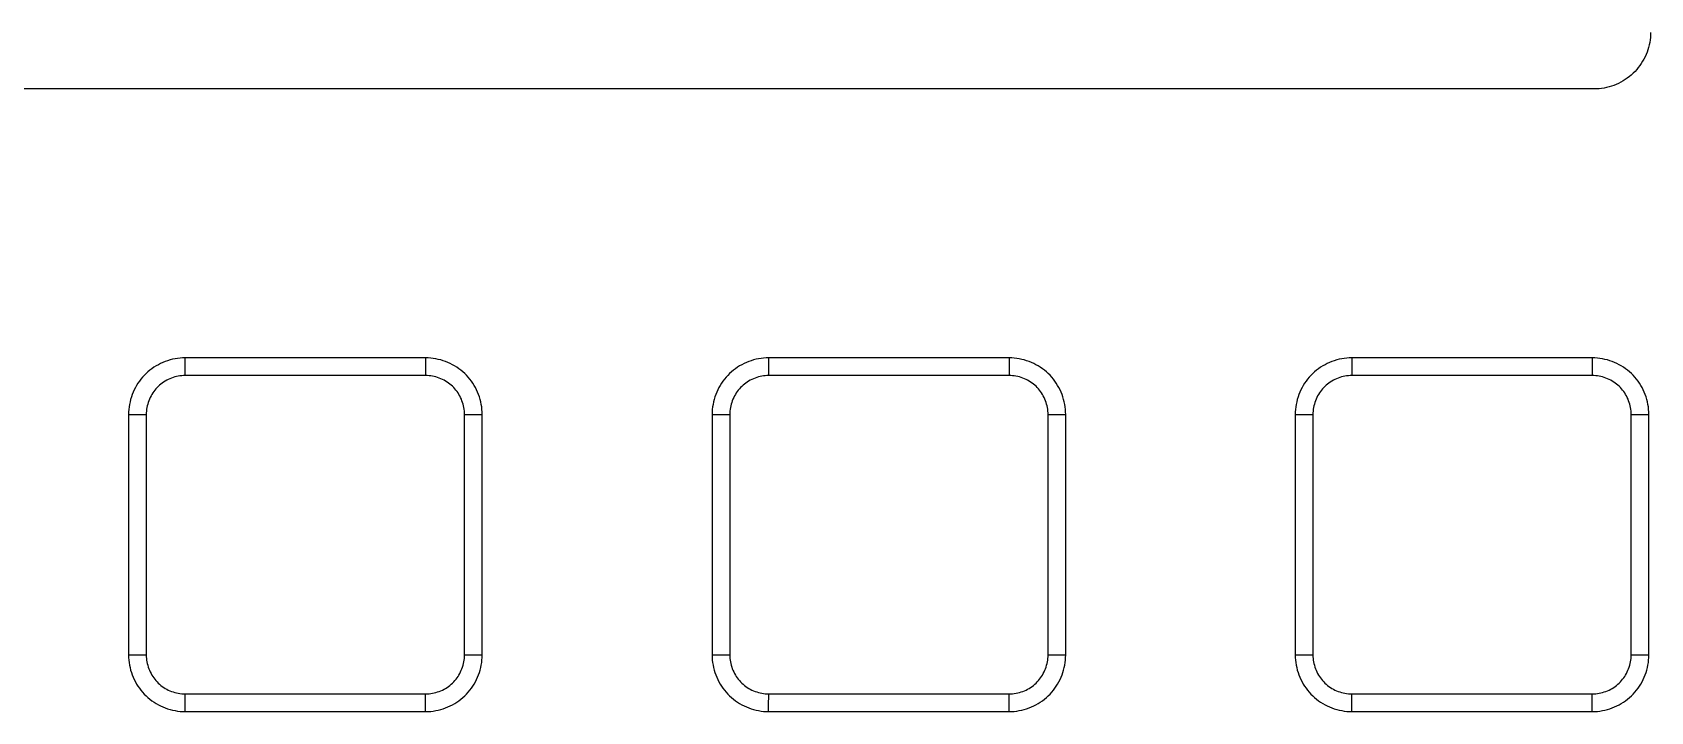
# Model space of a CAD drawing. Extents: x 0 to 226, y 0 to 690.
# Drawn here: x 137.03 to 182.8, y 573.94 to 593.14 of the extents above; entities that cross this region are included whole.
import ezdxf

# ---------------------------------------------------------------- set-up
doc = ezdxf.new("R2010")
doc.units = 0
doc.layers.add('-15N-THT. THIẾT BỊ ĐÓNG MỞ', color=40, linetype='CONTINUOUS')

# ---------------------------------------------------------------- blocks, each defined once
blk = doc.blocks.new('06 - N - SC VSD ATV630D30~D45N4')
at = {"layer": '-15N-THT. THIẾT BỊ ĐÓNG MỞ'}
for p, q in [((69.79, 248.491), (69.788, 248.419)), ((69.733, 248.067), (69.712, 247.999)), ((69.751, 248.136), (69.733, 248.067)), ((69.765, 248.206), (69.751, 248.136)), ((69.776, 248.277), (69.765, 248.206)), ((69.784, 248.348), (69.776, 248.277)), ((69.788, 248.419), (69.784, 248.348)), ((69.526, 247.612), (69.486, 247.552)), ((69.564, 247.673), (69.526, 247.612)), ((69.6, 247.735), (69.564, 247.673)), ((69.632, 247.799), (69.6, 247.735)), ((69.662, 247.865), (69.632, 247.799)), ((69.689, 247.931), (69.662, 247.865)), ((69.712, 247.999), (69.689, 247.931)), ((69.01, 247.118), (68.947, 247.082)), ((69.071, 247.156), (69.01, 247.118)), ((69.131, 247.197), (69.071, 247.156)), ((69.188, 247.24), (69.131, 247.197)), ((69.243, 247.286), (69.188, 247.24)), ((69.297, 247.335), (69.243, 247.286)), ((69.348, 247.386), (69.297, 247.335)), ((69.396, 247.439), (69.348, 247.386)), ((69.442, 247.495), (69.396, 247.439)), ((69.486, 247.552), (69.442, 247.495)), ((68.19, 246.891), (11.8, 246.891)), ((68.262, 246.893), (68.19, 246.891)), ((68.19, 246.891), (68.19, 246.891)), ((68.334, 246.897), (68.262, 246.893)), ((68.405, 246.905), (68.334, 246.897)), ((68.475, 246.916), (68.405, 246.905)), ((68.545, 246.931), (68.475, 246.916)), ((68.614, 246.948), (68.545, 246.931)), ((68.683, 246.969), (68.614, 246.948)), ((68.751, 246.993), (68.683, 246.969)), ((68.817, 247.02), (68.751, 246.993)), ((68.883, 247.05), (68.817, 247.02)), ((68.947, 247.082), (68.883, 247.05)), ((27.297, 238.895), (27.244, 238.847)), ((27.352, 238.941), (27.297, 238.895)), ((27.409, 238.984), (27.352, 238.941)), ((27.468, 239.025), (27.409, 238.984)), ((27.529, 239.063), (27.468, 239.025)), ((27.592, 239.098), (27.529, 239.063)), ((27.656, 239.131), (27.592, 239.098)), ((27.721, 239.16), (27.656, 239.131)), ((27.788, 239.187), (27.721, 239.16)), ((27.855, 239.211), (27.788, 239.187)), ((27.924, 239.232), (27.855, 239.211)), ((27.993, 239.25), (27.924, 239.232)), ((28.064, 239.264), (27.993, 239.25)), ((28.135, 239.276), (28.064, 239.264)), ((28.206, 239.284), (28.135, 239.276)), ((28.278, 239.289), (28.206, 239.284)), ((28.35, 239.291), (28.278, 239.289)), ((35.15, 239.291), (28.35, 239.291)), ((28.35, 238.791), (28.35, 239.291)), ((35.15, 238.967), (35.149, 238.946)), ((35.149, 238.946), (35.149, 238.924)), ((35.149, 238.924), (35.149, 238.903)), ((35.149, 238.903), (35.149, 238.881)), ((35.149, 238.881), (35.149, 238.858)), ((35.222, 239.289), (35.15, 239.291)), ((35.15, 239.291), (35.15, 239.291)), ((35.15, 239.291), (35.15, 239.289)), ((35.15, 239.289), (35.15, 239.287)), ((35.15, 239.287), (35.15, 239.283)), ((35.15, 239.283), (35.15, 239.279)), ((35.15, 239.279), (35.15, 239.273)), ((35.15, 239.273), (35.15, 239.267)), ((35.15, 239.267), (35.15, 239.259)), ((35.15, 239.259), (35.15, 239.251)), ((35.15, 239.251), (35.15, 239.241)), ((35.15, 239.241), (35.15, 239.231)), ((35.15, 239.231), (35.15, 239.22)), ((35.15, 239.22), (35.15, 239.208)), ((35.15, 239.208), (35.15, 239.196)), ((35.15, 239.196), (35.15, 239.182)), ((35.15, 239.182), (35.15, 239.168)), ((35.15, 239.168), (35.15, 239.153)), ((35.15, 239.153), (35.15, 239.137)), ((35.15, 239.137), (35.15, 239.12)), ((35.15, 239.12), (35.15, 239.103)), ((35.15, 239.103), (35.15, 239.085)), ((35.15, 239.085), (35.15, 239.067)), ((35.15, 239.067), (35.15, 239.048)), ((35.15, 239.048), (35.15, 239.028)), ((35.15, 239.028), (35.15, 239.008)), ((35.15, 239.008), (35.15, 238.988)), ((35.15, 238.988), (35.15, 238.967)), ((35.294, 239.284), (35.222, 239.289)), ((35.365, 239.276), (35.294, 239.284)), ((35.436, 239.264), (35.365, 239.276)), ((35.506, 239.249), (35.436, 239.264)), ((35.576, 239.232), (35.506, 239.249)), ((35.645, 239.211), (35.576, 239.232)), ((35.712, 239.187), (35.645, 239.211)), ((35.779, 239.16), (35.712, 239.187)), ((35.844, 239.131), (35.779, 239.16)), ((35.908, 239.098), (35.844, 239.131)), ((35.97, 239.063), (35.908, 239.098)), ((36.031, 239.025), (35.97, 239.063)), ((36.09, 238.985), (36.031, 239.025)), ((36.147, 238.942), (36.09, 238.985)), ((36.202, 238.896), (36.147, 238.942)), ((36.255, 238.848), (36.202, 238.896)), ((43.797, 238.895), (43.744, 238.847)), ((43.852, 238.941), (43.797, 238.895)), ((43.909, 238.984), (43.852, 238.941)), ((43.968, 239.025), (43.909, 238.984)), ((44.029, 239.063), (43.968, 239.025)), ((44.092, 239.098), (44.029, 239.063)), ((44.156, 239.131), (44.092, 239.098)), ((44.221, 239.16), (44.156, 239.131)), ((44.288, 239.187), (44.221, 239.16)), ((44.355, 239.211), (44.288, 239.187)), ((44.424, 239.232), (44.355, 239.211)), ((44.493, 239.25), (44.424, 239.232)), ((44.564, 239.264), (44.493, 239.25)), ((44.635, 239.276), (44.564, 239.264)), ((44.706, 239.284), (44.635, 239.276)), ((44.778, 239.289), (44.706, 239.284)), ((44.85, 239.291), (44.778, 239.289)), ((51.65, 239.291), (44.85, 239.291)), ((44.85, 239.291), (44.85, 238.791)), ((51.65, 238.967), (51.649, 238.946)), ((51.649, 238.946), (51.649, 238.924)), ((51.649, 238.924), (51.649, 238.903)), ((51.649, 238.903), (51.649, 238.881)), ((51.649, 238.881), (51.649, 238.858)), ((51.722, 239.289), (51.65, 239.291)), ((51.65, 239.291), (51.65, 239.291)), ((51.65, 239.291), (51.65, 239.289)), ((51.65, 239.289), (51.65, 239.287)), ((51.65, 239.287), (51.65, 239.283)), ((51.65, 239.283), (51.65, 239.279)), ((51.65, 239.279), (51.65, 239.273)), ((51.65, 239.273), (51.65, 239.267)), ((51.65, 239.267), (51.65, 239.259)), ((51.65, 239.259), (51.65, 239.251)), ((51.65, 239.251), (51.65, 239.241)), ((51.65, 239.241), (51.65, 239.231)), ((51.65, 239.231), (51.65, 239.22)), ((51.65, 239.22), (51.65, 239.208)), ((51.65, 239.208), (51.65, 239.196)), ((51.65, 239.196), (51.65, 239.182)), ((51.65, 239.182), (51.65, 239.168)), ((51.65, 239.168), (51.65, 239.153)), ((51.65, 239.153), (51.65, 239.137)), ((51.65, 239.137), (51.65, 239.12)), ((51.65, 239.12), (51.65, 239.103)), ((51.65, 239.103), (51.65, 239.085)), ((51.65, 239.085), (51.65, 239.067)), ((51.65, 239.067), (51.65, 239.048)), ((51.65, 239.048), (51.65, 239.028)), ((51.65, 239.028), (51.65, 239.008)), ((51.65, 239.008), (51.65, 238.988)), ((51.65, 238.988), (51.65, 238.967)), ((51.794, 239.284), (51.722, 239.289)), ((51.865, 239.276), (51.794, 239.284)), ((51.936, 239.264), (51.865, 239.276)), ((52.006, 239.249), (51.936, 239.264)), ((52.076, 239.232), (52.006, 239.249)), ((52.145, 239.211), (52.076, 239.232)), ((52.212, 239.187), (52.145, 239.211)), ((52.279, 239.16), (52.212, 239.187)), ((52.344, 239.131), (52.279, 239.16)), ((52.408, 239.098), (52.344, 239.131)), ((52.47, 239.063), (52.408, 239.098)), ((52.531, 239.025), (52.47, 239.063)), ((52.59, 238.985), (52.531, 239.025)), ((52.647, 238.942), (52.59, 238.985)), ((52.702, 238.896), (52.647, 238.942)), ((52.755, 238.848), (52.702, 238.896)), ((60.287, 238.895), (60.234, 238.847)), ((60.342, 238.941), (60.287, 238.895)), ((60.399, 238.984), (60.342, 238.941)), ((60.458, 239.025), (60.399, 238.984)), ((60.519, 239.063), (60.458, 239.025)), ((60.582, 239.098), (60.519, 239.063)), ((60.646, 239.131), (60.582, 239.098)), ((60.711, 239.16), (60.646, 239.131)), ((60.778, 239.187), (60.711, 239.16)), ((60.845, 239.211), (60.778, 239.187)), ((60.914, 239.232), (60.845, 239.211)), ((60.983, 239.25), (60.914, 239.232)), ((61.054, 239.264), (60.983, 239.25)), ((61.125, 239.276), (61.054, 239.264)), ((61.196, 239.284), (61.125, 239.276)), ((61.268, 239.289), (61.196, 239.284)), ((61.34, 239.291), (61.268, 239.289)), ((68.14, 239.291), (61.34, 239.291)), ((61.34, 239.291), (61.34, 238.791)), ((68.14, 238.967), (68.139, 238.946)), ((68.139, 238.946), (68.139, 238.924)), ((68.139, 238.924), (68.139, 238.903)), ((68.139, 238.903), (68.139, 238.881)), ((68.139, 238.881), (68.139, 238.858)), ((68.212, 239.289), (68.14, 239.291)), ((68.14, 239.291), (68.14, 239.291)), ((68.14, 239.291), (68.14, 239.289)), ((68.14, 239.289), (68.14, 239.287)), ((68.14, 239.287), (68.14, 239.283)), ((68.14, 239.283), (68.14, 239.279)), ((68.14, 239.279), (68.14, 239.273)), ((68.14, 239.273), (68.14, 239.267)), ((68.14, 239.267), (68.14, 239.259)), ((68.14, 239.259), (68.14, 239.251)), ((68.14, 239.251), (68.14, 239.241)), ((68.14, 239.241), (68.14, 239.231)), ((68.14, 239.231), (68.14, 239.22)), ((68.14, 239.22), (68.14, 239.208)), ((68.14, 239.208), (68.14, 239.196)), ((68.14, 239.196), (68.14, 239.182)), ((68.14, 239.182), (68.14, 239.168)), ((68.14, 239.168), (68.14, 239.153)), ((68.14, 239.153), (68.14, 239.137)), ((68.14, 239.137), (68.14, 239.12)), ((68.14, 239.12), (68.14, 239.103)), ((68.14, 239.103), (68.14, 239.085)), ((68.14, 239.085), (68.14, 239.067)), ((68.14, 239.067), (68.14, 239.048)), ((68.14, 239.048), (68.14, 239.028)), ((68.14, 239.028), (68.14, 239.008)), ((68.14, 239.008), (68.14, 238.988)), ((68.14, 238.988), (68.14, 238.967)), ((68.284, 239.284), (68.212, 239.289)), ((68.355, 239.276), (68.284, 239.284)), ((68.426, 239.264), (68.355, 239.276)), ((68.496, 239.249), (68.426, 239.264)), ((68.566, 239.232), (68.496, 239.249)), ((68.635, 239.211), (68.566, 239.232)), ((68.702, 239.187), (68.635, 239.211)), ((68.769, 239.16), (68.702, 239.187)), ((68.834, 239.131), (68.769, 239.16)), ((68.898, 239.098), (68.834, 239.131)), ((68.96, 239.063), (68.898, 239.098)), ((69.021, 239.025), (68.96, 239.063)), ((69.08, 238.985), (69.021, 239.025)), ((69.137, 238.942), (69.08, 238.985)), ((69.192, 238.896), (69.137, 238.942)), ((69.245, 238.848), (69.192, 238.896)), ((26.943, 238.449), (26.91, 238.385)), ((26.978, 238.511), (26.943, 238.449)), ((27.016, 238.572), (26.978, 238.511)), ((27.056, 238.631), (27.016, 238.572)), ((27.099, 238.688), (27.056, 238.631)), ((27.145, 238.743), (27.099, 238.688)), ((27.193, 238.796), (27.145, 238.743)), ((27.244, 238.847), (27.193, 238.796)), ((27.522, 238.415), (27.491, 238.378)), ((27.555, 238.451), (27.522, 238.415)), ((27.589, 238.485), (27.555, 238.451)), ((27.625, 238.518), (27.589, 238.485)), ((27.663, 238.549), (27.625, 238.518)), ((27.702, 238.579), (27.663, 238.549)), ((27.742, 238.607), (27.702, 238.579)), ((27.784, 238.633), (27.742, 238.607)), ((27.828, 238.657), (27.784, 238.633)), ((27.872, 238.68), (27.828, 238.657)), ((27.917, 238.701), (27.872, 238.68)), ((27.964, 238.719), (27.917, 238.701)), ((28.011, 238.736), (27.964, 238.719)), ((28.059, 238.75), (28.011, 238.736)), ((28.107, 238.763), (28.059, 238.75)), ((28.155, 238.773), (28.107, 238.763)), ((28.204, 238.781), (28.155, 238.773)), ((28.253, 238.787), (28.204, 238.781)), ((28.301, 238.79), (28.253, 238.787)), ((28.35, 238.791), (28.301, 238.79)), ((35.149, 238.791), (28.35, 238.791)), ((35.149, 238.858), (35.149, 238.836)), ((35.149, 238.836), (35.149, 238.814)), ((35.149, 238.814), (35.149, 238.791)), ((35.198, 238.79), (35.149, 238.791)), ((35.247, 238.786), (35.198, 238.79)), ((35.296, 238.781), (35.247, 238.786)), ((35.344, 238.773), (35.296, 238.781)), ((35.393, 238.763), (35.344, 238.773)), ((35.441, 238.75), (35.393, 238.763)), ((35.489, 238.736), (35.441, 238.75)), ((35.536, 238.719), (35.489, 238.736)), ((35.582, 238.7), (35.536, 238.719)), ((35.628, 238.68), (35.582, 238.7)), ((35.672, 238.657), (35.628, 238.68)), ((35.715, 238.633), (35.672, 238.657)), ((35.757, 238.607), (35.715, 238.633)), ((35.798, 238.579), (35.757, 238.607)), ((35.837, 238.55), (35.798, 238.579)), ((35.874, 238.519), (35.837, 238.55)), ((35.91, 238.486), (35.874, 238.519)), ((35.944, 238.452), (35.91, 238.486)), ((35.977, 238.416), (35.944, 238.452)), ((36.008, 238.379), (35.977, 238.416)), ((36.306, 238.797), (36.255, 238.848)), ((36.354, 238.744), (36.306, 238.797)), ((36.4, 238.689), (36.354, 238.744)), ((36.443, 238.632), (36.4, 238.689)), ((36.484, 238.573), (36.443, 238.632)), ((36.522, 238.512), (36.484, 238.573)), ((36.557, 238.449), (36.522, 238.512)), ((36.59, 238.385), (36.557, 238.449)), ((43.443, 238.449), (43.41, 238.385)), ((43.478, 238.511), (43.443, 238.449)), ((43.516, 238.572), (43.478, 238.511)), ((43.556, 238.631), (43.516, 238.572)), ((43.599, 238.688), (43.556, 238.631)), ((43.645, 238.743), (43.599, 238.688)), ((43.693, 238.796), (43.645, 238.743)), ((43.744, 238.847), (43.693, 238.796)), ((44.022, 238.415), (43.991, 238.378)), ((44.055, 238.451), (44.022, 238.415)), ((44.089, 238.485), (44.055, 238.451)), ((44.125, 238.518), (44.089, 238.485)), ((44.163, 238.549), (44.125, 238.518)), ((44.202, 238.579), (44.163, 238.549)), ((44.242, 238.607), (44.202, 238.579)), ((44.284, 238.633), (44.242, 238.607)), ((44.328, 238.657), (44.284, 238.633)), ((44.372, 238.68), (44.328, 238.657)), ((44.417, 238.701), (44.372, 238.68)), ((44.464, 238.719), (44.417, 238.701)), ((44.511, 238.736), (44.464, 238.719)), ((44.559, 238.75), (44.511, 238.736)), ((44.607, 238.763), (44.559, 238.75)), ((44.655, 238.773), (44.607, 238.763)), ((44.704, 238.781), (44.655, 238.773)), ((44.753, 238.787), (44.704, 238.781)), ((44.801, 238.79), (44.753, 238.787)), ((44.85, 238.791), (44.801, 238.79)), ((51.649, 238.791), (44.85, 238.791)), ((51.649, 238.858), (51.649, 238.836)), ((51.649, 238.836), (51.649, 238.814)), ((51.649, 238.814), (51.649, 238.791)), ((51.698, 238.79), (51.649, 238.791)), ((51.747, 238.786), (51.698, 238.79)), ((51.796, 238.781), (51.747, 238.786)), ((51.844, 238.773), (51.796, 238.781)), ((51.893, 238.763), (51.844, 238.773)), ((51.941, 238.75), (51.893, 238.763)), ((51.989, 238.736), (51.941, 238.75)), ((52.036, 238.719), (51.989, 238.736)), ((52.082, 238.7), (52.036, 238.719)), ((52.128, 238.68), (52.082, 238.7)), ((52.172, 238.657), (52.128, 238.68)), ((52.215, 238.633), (52.172, 238.657)), ((52.257, 238.607), (52.215, 238.633)), ((52.298, 238.579), (52.257, 238.607)), ((52.337, 238.55), (52.298, 238.579)), ((52.374, 238.519), (52.337, 238.55)), ((52.41, 238.486), (52.374, 238.519)), ((52.444, 238.452), (52.41, 238.486)), ((52.477, 238.416), (52.444, 238.452)), ((52.508, 238.379), (52.477, 238.416)), ((52.806, 238.797), (52.755, 238.848)), ((52.854, 238.744), (52.806, 238.797)), ((52.9, 238.689), (52.854, 238.744)), ((52.943, 238.632), (52.9, 238.689)), ((52.984, 238.573), (52.943, 238.632)), ((53.022, 238.512), (52.984, 238.573)), ((53.057, 238.449), (53.022, 238.512)), ((53.09, 238.385), (53.057, 238.449)), ((59.933, 238.449), (59.9, 238.385)), ((59.968, 238.511), (59.933, 238.449)), ((60.006, 238.572), (59.968, 238.511)), ((60.046, 238.631), (60.006, 238.572)), ((60.089, 238.688), (60.046, 238.631)), ((60.135, 238.743), (60.089, 238.688)), ((60.183, 238.796), (60.135, 238.743)), ((60.234, 238.847), (60.183, 238.796)), ((60.512, 238.415), (60.481, 238.378)), ((60.545, 238.451), (60.512, 238.415)), ((60.579, 238.485), (60.545, 238.451)), ((60.615, 238.518), (60.579, 238.485)), ((60.653, 238.549), (60.615, 238.518)), ((60.692, 238.579), (60.653, 238.549)), ((60.732, 238.607), (60.692, 238.579)), ((60.774, 238.633), (60.732, 238.607)), ((60.818, 238.657), (60.774, 238.633)), ((60.862, 238.68), (60.818, 238.657)), ((60.907, 238.701), (60.862, 238.68)), ((60.954, 238.719), (60.907, 238.701)), ((61.001, 238.736), (60.954, 238.719)), ((61.049, 238.75), (61.001, 238.736)), ((61.097, 238.763), (61.049, 238.75)), ((61.145, 238.773), (61.097, 238.763)), ((61.194, 238.781), (61.145, 238.773)), ((61.243, 238.787), (61.194, 238.781)), ((61.291, 238.79), (61.243, 238.787)), ((61.34, 238.791), (61.291, 238.79)), ((68.139, 238.791), (61.34, 238.791)), ((68.139, 238.858), (68.139, 238.836)), ((68.139, 238.836), (68.139, 238.814)), ((68.139, 238.814), (68.139, 238.791)), ((68.188, 238.79), (68.139, 238.791)), ((68.237, 238.786), (68.188, 238.79)), ((68.286, 238.781), (68.237, 238.786)), ((68.334, 238.773), (68.286, 238.781)), ((68.383, 238.763), (68.334, 238.773)), ((68.431, 238.75), (68.383, 238.763)), ((68.479, 238.736), (68.431, 238.75)), ((68.526, 238.719), (68.479, 238.736)), ((68.572, 238.7), (68.526, 238.719)), ((68.618, 238.68), (68.572, 238.7)), ((68.662, 238.657), (68.618, 238.68)), ((68.705, 238.633), (68.662, 238.657)), ((68.747, 238.607), (68.705, 238.633)), ((68.788, 238.579), (68.747, 238.607)), ((68.827, 238.55), (68.788, 238.579)), ((68.864, 238.519), (68.827, 238.55)), ((68.9, 238.486), (68.864, 238.519)), ((68.934, 238.452), (68.9, 238.486)), ((68.967, 238.416), (68.934, 238.452)), ((68.998, 238.379), (68.967, 238.416)), ((69.296, 238.797), (69.245, 238.848)), ((69.344, 238.744), (69.296, 238.797)), ((69.39, 238.689), (69.344, 238.744)), ((69.433, 238.632), (69.39, 238.689)), ((69.474, 238.573), (69.433, 238.632)), ((69.512, 238.512), (69.474, 238.573)), ((69.547, 238.449), (69.512, 238.512)), ((69.58, 238.385), (69.547, 238.449)), ((26.777, 237.977), (26.765, 237.906)), ((26.792, 238.047), (26.777, 237.977)), ((26.809, 238.117), (26.792, 238.047)), ((26.83, 238.186), (26.809, 238.117)), ((26.854, 238.253), (26.83, 238.186)), ((26.881, 238.32), (26.854, 238.253)), ((26.91, 238.385), (26.881, 238.32)), ((27.291, 237.982), (27.279, 237.934)), ((27.305, 238.03), (27.291, 237.982)), ((27.322, 238.077), (27.305, 238.03)), ((27.341, 238.123), (27.322, 238.077)), ((27.361, 238.169), (27.341, 238.123)), ((27.384, 238.213), (27.361, 238.169)), ((27.408, 238.257), (27.384, 238.213)), ((27.434, 238.298), (27.408, 238.257)), ((27.462, 238.339), (27.434, 238.298)), ((27.491, 238.378), (27.462, 238.339)), ((36.038, 238.339), (36.008, 238.379)), ((36.066, 238.299), (36.038, 238.339)), ((36.092, 238.257), (36.066, 238.299)), ((36.116, 238.213), (36.092, 238.257)), ((36.139, 238.169), (36.116, 238.213)), ((36.16, 238.124), (36.139, 238.169)), ((36.178, 238.077), (36.16, 238.124)), ((36.195, 238.03), (36.178, 238.077)), ((36.209, 237.983), (36.195, 238.03)), ((36.222, 237.934), (36.209, 237.983)), ((36.619, 238.32), (36.59, 238.385)), ((36.646, 238.253), (36.619, 238.32)), ((36.67, 238.186), (36.646, 238.253)), ((36.691, 238.117), (36.67, 238.186)), ((36.709, 238.048), (36.691, 238.117)), ((36.723, 237.977), (36.709, 238.048)), ((36.735, 237.906), (36.723, 237.977)), ((43.277, 237.977), (43.265, 237.906)), ((43.292, 238.047), (43.277, 237.977)), ((43.309, 238.117), (43.292, 238.047)), ((43.33, 238.186), (43.309, 238.117)), ((43.354, 238.253), (43.33, 238.186)), ((43.381, 238.32), (43.354, 238.253)), ((43.41, 238.385), (43.381, 238.32)), ((43.791, 237.982), (43.779, 237.934)), ((43.805, 238.03), (43.791, 237.982)), ((43.822, 238.077), (43.805, 238.03)), ((43.841, 238.123), (43.822, 238.077)), ((43.861, 238.169), (43.841, 238.123)), ((43.884, 238.213), (43.861, 238.169)), ((43.908, 238.257), (43.884, 238.213)), ((43.934, 238.298), (43.908, 238.257)), ((43.962, 238.339), (43.934, 238.298)), ((43.991, 238.378), (43.962, 238.339)), ((52.538, 238.339), (52.508, 238.379)), ((52.566, 238.299), (52.538, 238.339)), ((52.592, 238.257), (52.566, 238.299)), ((52.616, 238.213), (52.592, 238.257)), ((52.639, 238.169), (52.616, 238.213)), ((52.66, 238.124), (52.639, 238.169)), ((52.678, 238.077), (52.66, 238.124)), ((52.695, 238.03), (52.678, 238.077)), ((52.709, 237.983), (52.695, 238.03)), ((52.722, 237.934), (52.709, 237.983)), ((53.119, 238.32), (53.09, 238.385)), ((53.146, 238.253), (53.119, 238.32)), ((53.17, 238.186), (53.146, 238.253)), ((53.191, 238.117), (53.17, 238.186)), ((53.209, 238.048), (53.191, 238.117)), ((53.223, 237.977), (53.209, 238.048)), ((53.235, 237.906), (53.223, 237.977)), ((59.767, 237.977), (59.755, 237.906)), ((59.782, 238.047), (59.767, 237.977)), ((59.799, 238.117), (59.782, 238.047)), ((59.82, 238.186), (59.799, 238.117)), ((59.844, 238.253), (59.82, 238.186)), ((59.871, 238.32), (59.844, 238.253)), ((59.9, 238.385), (59.871, 238.32)), ((60.281, 237.982), (60.269, 237.934)), ((60.295, 238.03), (60.281, 237.982)), ((60.312, 238.077), (60.295, 238.03)), ((60.331, 238.123), (60.312, 238.077)), ((60.351, 238.169), (60.331, 238.123)), ((60.374, 238.213), (60.351, 238.169)), ((60.398, 238.257), (60.374, 238.213)), ((60.424, 238.298), (60.398, 238.257)), ((60.452, 238.339), (60.424, 238.298)), ((60.481, 238.378), (60.452, 238.339)), ((69.028, 238.339), (68.998, 238.379)), ((69.056, 238.299), (69.028, 238.339)), ((69.082, 238.257), (69.056, 238.299)), ((69.106, 238.213), (69.082, 238.257)), ((69.129, 238.169), (69.106, 238.213)), ((69.15, 238.124), (69.129, 238.169)), ((69.168, 238.077), (69.15, 238.124)), ((69.185, 238.03), (69.168, 238.077)), ((69.199, 237.983), (69.185, 238.03)), ((69.212, 237.934), (69.199, 237.983)), ((69.609, 238.32), (69.58, 238.385)), ((69.636, 238.253), (69.609, 238.32)), ((69.66, 238.186), (69.636, 238.253)), ((69.681, 238.117), (69.66, 238.186)), ((69.699, 238.048), (69.681, 238.117)), ((69.713, 237.977), (69.699, 238.048)), ((69.725, 237.906), (69.713, 237.977)), ((26.752, 237.763), (26.75, 237.691)), ((26.75, 237.691), (26.754, 237.691)), ((26.75, 237.691), (26.75, 230.891)), ((26.757, 237.835), (26.752, 237.763)), ((26.754, 237.691), (26.758, 237.691)), ((26.765, 237.906), (26.757, 237.835)), ((26.758, 237.691), (26.775, 237.691)), ((26.775, 237.691), (26.782, 237.691)), ((26.782, 237.691), (26.79, 237.691)), ((26.79, 237.691), (26.8, 237.691)), ((26.8, 237.691), (26.81, 237.691)), ((26.81, 237.691), (26.821, 237.691)), ((26.821, 237.691), (26.833, 237.691)), ((26.833, 237.691), (26.846, 237.691)), ((26.846, 237.691), (26.859, 237.691)), ((26.859, 237.691), (26.873, 237.691)), ((26.873, 237.691), (26.889, 237.691)), ((26.889, 237.691), (26.904, 237.691)), ((26.904, 237.691), (26.921, 237.691)), ((26.921, 237.691), (26.938, 237.691)), ((26.938, 237.691), (26.956, 237.691)), ((26.956, 237.691), (26.974, 237.691)), ((26.974, 237.691), (26.993, 237.691)), ((26.993, 237.691), (27.013, 237.691)), ((27.013, 237.691), (27.033, 237.691)), ((27.033, 237.691), (27.053, 237.691)), ((27.053, 237.691), (27.074, 237.691)), ((27.074, 237.691), (27.095, 237.691)), ((27.095, 237.691), (27.117, 237.691)), ((27.117, 237.691), (27.138, 237.691)), ((27.138, 237.691), (27.16, 237.69)), ((27.16, 237.69), (27.183, 237.69)), ((27.183, 237.69), (27.205, 237.69)), ((27.205, 237.69), (27.227, 237.69)), ((27.227, 237.69), (27.25, 237.69)), ((27.251, 237.739), (27.25, 237.69)), ((27.25, 237.69), (27.25, 230.891)), ((27.255, 237.788), (27.251, 237.739)), ((27.26, 237.837), (27.255, 237.788)), ((27.268, 237.885), (27.26, 237.837)), ((27.279, 237.934), (27.268, 237.885)), ((36.232, 237.886), (36.222, 237.934)), ((36.24, 237.837), (36.232, 237.886)), ((36.245, 237.788), (36.24, 237.837)), ((36.249, 237.74), (36.245, 237.788)), ((36.25, 237.691), (36.249, 237.74)), ((36.25, 230.892), (36.25, 237.691)), ((36.25, 237.691), (36.75, 237.691)), ((36.743, 237.835), (36.735, 237.906)), ((36.748, 237.763), (36.743, 237.835)), ((36.75, 237.691), (36.748, 237.763)), ((36.75, 230.891), (36.75, 237.691)), ((43.252, 237.763), (43.25, 237.691)), ((43.25, 237.691), (43.254, 237.691)), ((43.25, 237.691), (43.25, 230.891)), ((43.257, 237.835), (43.252, 237.763)), ((43.254, 237.691), (43.258, 237.691)), ((43.265, 237.906), (43.257, 237.835)), ((43.258, 237.691), (43.275, 237.691)), ((43.275, 237.691), (43.282, 237.691)), ((43.282, 237.691), (43.29, 237.691)), ((43.29, 237.691), (43.3, 237.691)), ((43.3, 237.691), (43.31, 237.691)), ((43.31, 237.691), (43.321, 237.691)), ((43.321, 237.691), (43.333, 237.691)), ((43.333, 237.691), (43.346, 237.691)), ((43.346, 237.691), (43.359, 237.691)), ((43.359, 237.691), (43.373, 237.691)), ((43.373, 237.691), (43.389, 237.691)), ((43.389, 237.691), (43.404, 237.691)), ((43.404, 237.691), (43.421, 237.691)), ((43.421, 237.691), (43.438, 237.691)), ((43.438, 237.691), (43.456, 237.691)), ((43.456, 237.691), (43.474, 237.691)), ((43.474, 237.691), (43.493, 237.691)), ((43.493, 237.691), (43.513, 237.691)), ((43.513, 237.691), (43.533, 237.691)), ((43.533, 237.691), (43.553, 237.691)), ((43.553, 237.691), (43.574, 237.691)), ((43.574, 237.691), (43.595, 237.691)), ((43.595, 237.691), (43.617, 237.691)), ((43.617, 237.691), (43.638, 237.691)), ((43.638, 237.691), (43.66, 237.69)), ((43.66, 237.69), (43.683, 237.69)), ((43.683, 237.69), (43.705, 237.69)), ((43.705, 237.69), (43.727, 237.69)), ((43.727, 237.69), (43.75, 237.69)), ((43.751, 237.739), (43.75, 237.69)), ((43.75, 237.69), (43.75, 230.891)), ((43.755, 237.788), (43.751, 237.739)), ((43.76, 237.837), (43.755, 237.788)), ((43.768, 237.885), (43.76, 237.837)), ((43.779, 237.934), (43.768, 237.885)), ((52.732, 237.886), (52.722, 237.934)), ((52.74, 237.837), (52.732, 237.886)), ((52.745, 237.788), (52.74, 237.837)), ((52.749, 237.74), (52.745, 237.788)), ((52.75, 237.691), (52.749, 237.74)), ((52.75, 230.892), (52.75, 237.691)), ((52.75, 237.691), (53.25, 237.691)), ((53.243, 237.835), (53.235, 237.906)), ((53.248, 237.763), (53.243, 237.835)), ((53.25, 237.691), (53.248, 237.763)), ((53.25, 230.891), (53.25, 237.691)), ((59.742, 237.763), (59.74, 237.691)), ((59.74, 237.691), (59.744, 237.691)), ((59.74, 237.691), (59.74, 230.891)), ((59.747, 237.835), (59.742, 237.763)), ((59.744, 237.691), (59.748, 237.691)), ((59.755, 237.906), (59.747, 237.835)), ((59.748, 237.691), (59.765, 237.691)), ((59.765, 237.691), (59.772, 237.691)), ((59.772, 237.691), (59.78, 237.691)), ((59.78, 237.691), (59.79, 237.691)), ((59.79, 237.691), (59.8, 237.691)), ((59.8, 237.691), (59.811, 237.691)), ((59.811, 237.691), (59.823, 237.691)), ((59.823, 237.691), (59.836, 237.691)), ((59.836, 237.691), (59.849, 237.691)), ((59.849, 237.691), (59.863, 237.691)), ((59.863, 237.691), (59.879, 237.691)), ((59.879, 237.691), (59.894, 237.691)), ((59.894, 237.691), (59.911, 237.691)), ((59.911, 237.691), (59.928, 237.691)), ((59.928, 237.691), (59.946, 237.691)), ((59.946, 237.691), (59.964, 237.691)), ((59.964, 237.691), (59.983, 237.691)), ((59.983, 237.691), (60.003, 237.691)), ((60.003, 237.691), (60.023, 237.691)), ((60.023, 237.691), (60.043, 237.691)), ((60.043, 237.691), (60.064, 237.691)), ((60.064, 237.691), (60.085, 237.691)), ((60.085, 237.691), (60.107, 237.691)), ((60.107, 237.691), (60.128, 237.691)), ((60.128, 237.691), (60.15, 237.69)), ((60.15, 237.69), (60.173, 237.69)), ((60.173, 237.69), (60.195, 237.69)), ((60.195, 237.69), (60.217, 237.69)), ((60.217, 237.69), (60.24, 237.69)), ((60.241, 237.739), (60.24, 237.69)), ((60.24, 237.69), (60.24, 230.891)), ((60.245, 237.788), (60.241, 237.739)), ((60.25, 237.837), (60.245, 237.788)), ((60.258, 237.885), (60.25, 237.837)), ((60.269, 237.934), (60.258, 237.885)), ((69.222, 237.886), (69.212, 237.934)), ((69.23, 237.837), (69.222, 237.886)), ((69.235, 237.788), (69.23, 237.837)), ((69.239, 237.74), (69.235, 237.788)), ((69.24, 237.691), (69.239, 237.74)), ((69.24, 230.892), (69.24, 237.691)), ((69.24, 237.691), (69.74, 237.691)), ((69.733, 237.835), (69.725, 237.906)), ((69.738, 237.763), (69.733, 237.835)), ((69.74, 237.691), (69.738, 237.763)), ((69.74, 230.891), (69.74, 237.691)), ((27.25, 230.891), (26.75, 230.891)), ((26.75, 230.891), (26.752, 230.819)), ((26.752, 230.819), (26.757, 230.747)), ((26.757, 230.747), (26.765, 230.676)), ((26.765, 230.676), (26.777, 230.605)), ((27.25, 230.891), (27.251, 230.843)), ((27.251, 230.843), (27.255, 230.794)), ((27.255, 230.794), (27.26, 230.745)), ((27.26, 230.745), (27.268, 230.696)), ((27.268, 230.696), (27.278, 230.648)), ((27.278, 230.648), (27.291, 230.6)), ((36.209, 230.6), (36.221, 230.648)), ((36.221, 230.648), (36.232, 230.697)), ((36.232, 230.697), (36.24, 230.746)), ((36.24, 230.746), (36.245, 230.794)), ((36.245, 230.794), (36.249, 230.843)), ((36.249, 230.843), (36.25, 230.892)), ((36.75, 230.891), (36.25, 230.891)), ((36.723, 230.605), (36.735, 230.676)), ((36.735, 230.676), (36.743, 230.747)), ((36.743, 230.747), (36.748, 230.819)), ((36.748, 230.819), (36.75, 230.891)), ((43.75, 230.891), (43.25, 230.891)), ((43.25, 230.891), (43.252, 230.819)), ((43.252, 230.819), (43.257, 230.747)), ((43.257, 230.747), (43.265, 230.676)), ((43.265, 230.676), (43.277, 230.605)), ((43.75, 230.891), (43.751, 230.843)), ((43.751, 230.843), (43.755, 230.794)), ((43.755, 230.794), (43.76, 230.745)), ((43.76, 230.745), (43.768, 230.696)), ((43.768, 230.696), (43.778, 230.648)), ((43.778, 230.648), (43.791, 230.6)), ((52.709, 230.6), (52.721, 230.648)), ((52.721, 230.648), (52.732, 230.697)), ((52.732, 230.697), (52.74, 230.746)), ((52.74, 230.746), (52.745, 230.794)), ((52.745, 230.794), (52.749, 230.843)), ((52.749, 230.843), (52.75, 230.892)), ((53.25, 230.891), (52.75, 230.891)), ((53.223, 230.605), (53.235, 230.676)), ((53.235, 230.676), (53.243, 230.747)), ((53.243, 230.747), (53.248, 230.819)), ((53.248, 230.819), (53.25, 230.891)), ((60.24, 230.891), (59.74, 230.891)), ((59.74, 230.891), (59.742, 230.819)), ((59.742, 230.819), (59.747, 230.747)), ((59.747, 230.747), (59.755, 230.676)), ((59.755, 230.676), (59.767, 230.605)), ((60.24, 230.891), (60.241, 230.843)), ((60.241, 230.843), (60.245, 230.794)), ((60.245, 230.794), (60.25, 230.745)), ((60.25, 230.745), (60.258, 230.696)), ((60.258, 230.696), (60.268, 230.648)), ((60.268, 230.648), (60.281, 230.6)), ((69.199, 230.6), (69.211, 230.648)), ((69.211, 230.648), (69.222, 230.697)), ((69.222, 230.697), (69.23, 230.746)), ((69.23, 230.746), (69.235, 230.794)), ((69.235, 230.794), (69.239, 230.843)), ((69.239, 230.843), (69.24, 230.892)), ((69.74, 230.891), (69.24, 230.891)), ((69.713, 230.605), (69.725, 230.676)), ((69.725, 230.676), (69.733, 230.747)), ((69.733, 230.747), (69.738, 230.819)), ((69.738, 230.819), (69.74, 230.891)), ((26.777, 230.605), (26.791, 230.534)), ((26.791, 230.534), (26.809, 230.465)), ((26.809, 230.465), (26.83, 230.396)), ((26.83, 230.396), (26.854, 230.329)), ((26.854, 230.329), (26.881, 230.262)), ((26.881, 230.262), (26.91, 230.197)), ((26.91, 230.197), (26.943, 230.133)), ((27.291, 230.6), (27.305, 230.552)), ((27.305, 230.552), (27.322, 230.505)), ((27.322, 230.505), (27.34, 230.459)), ((27.34, 230.459), (27.361, 230.413)), ((27.361, 230.413), (27.384, 230.369)), ((27.384, 230.369), (27.408, 230.325)), ((27.408, 230.325), (27.434, 230.283)), ((27.434, 230.283), (27.462, 230.243)), ((27.462, 230.243), (27.492, 230.204)), ((27.492, 230.204), (27.523, 230.166)), ((35.978, 230.167), (36.009, 230.204)), ((36.009, 230.204), (36.038, 230.243)), ((36.038, 230.243), (36.066, 230.284)), ((36.066, 230.284), (36.092, 230.326)), ((36.092, 230.326), (36.116, 230.369)), ((36.116, 230.369), (36.139, 230.413)), ((36.139, 230.413), (36.159, 230.459)), ((36.159, 230.459), (36.178, 230.505)), ((36.178, 230.505), (36.195, 230.552)), ((36.195, 230.552), (36.209, 230.6)), ((36.557, 230.133), (36.59, 230.197)), ((36.59, 230.197), (36.619, 230.262)), ((36.619, 230.262), (36.646, 230.329)), ((36.646, 230.329), (36.67, 230.397)), ((36.67, 230.397), (36.691, 230.465)), ((36.691, 230.465), (36.708, 230.535)), ((36.708, 230.535), (36.723, 230.605)), ((43.277, 230.605), (43.291, 230.534)), ((43.291, 230.534), (43.309, 230.465)), ((43.309, 230.465), (43.33, 230.396)), ((43.33, 230.396), (43.354, 230.329)), ((43.354, 230.329), (43.381, 230.262)), ((43.381, 230.262), (43.41, 230.197)), ((43.41, 230.197), (43.443, 230.133)), ((43.791, 230.6), (43.805, 230.552)), ((43.805, 230.552), (43.822, 230.505)), ((43.822, 230.505), (43.84, 230.459)), ((43.84, 230.459), (43.861, 230.413)), ((43.861, 230.413), (43.884, 230.369)), ((43.884, 230.369), (43.908, 230.325)), ((43.908, 230.325), (43.934, 230.283)), ((43.934, 230.283), (43.962, 230.243)), ((43.962, 230.243), (43.992, 230.204)), ((43.992, 230.204), (44.023, 230.166)), ((52.478, 230.167), (52.509, 230.204)), ((52.509, 230.204), (52.538, 230.243)), ((52.538, 230.243), (52.566, 230.284)), ((52.566, 230.284), (52.592, 230.326)), ((52.592, 230.326), (52.616, 230.369)), ((52.616, 230.369), (52.639, 230.413)), ((52.639, 230.413), (52.659, 230.459)), ((52.659, 230.459), (52.678, 230.505)), ((52.678, 230.505), (52.695, 230.552)), ((52.695, 230.552), (52.709, 230.6)), ((53.057, 230.133), (53.09, 230.197)), ((53.09, 230.197), (53.119, 230.262)), ((53.119, 230.262), (53.146, 230.329)), ((53.146, 230.329), (53.17, 230.397)), ((53.17, 230.397), (53.191, 230.465)), ((53.191, 230.465), (53.208, 230.535)), ((53.208, 230.535), (53.223, 230.605)), ((59.767, 230.605), (59.781, 230.534)), ((59.781, 230.534), (59.799, 230.465)), ((59.799, 230.465), (59.82, 230.396)), ((59.82, 230.396), (59.844, 230.329)), ((59.844, 230.329), (59.871, 230.262)), ((59.871, 230.262), (59.9, 230.197)), ((59.9, 230.197), (59.933, 230.133)), ((60.281, 230.6), (60.295, 230.552)), ((60.295, 230.552), (60.312, 230.505)), ((60.312, 230.505), (60.33, 230.459)), ((60.33, 230.459), (60.351, 230.413)), ((60.351, 230.413), (60.374, 230.369)), ((60.374, 230.369), (60.398, 230.325)), ((60.398, 230.325), (60.424, 230.283)), ((60.424, 230.283), (60.452, 230.243)), ((60.452, 230.243), (60.482, 230.204)), ((60.482, 230.204), (60.513, 230.166)), ((68.968, 230.167), (68.999, 230.204)), ((68.999, 230.204), (69.028, 230.243)), ((69.028, 230.243), (69.056, 230.284)), ((69.056, 230.284), (69.082, 230.326)), ((69.082, 230.326), (69.106, 230.369)), ((69.106, 230.369), (69.129, 230.413)), ((69.129, 230.413), (69.149, 230.459)), ((69.149, 230.459), (69.168, 230.505)), ((69.168, 230.505), (69.185, 230.552)), ((69.185, 230.552), (69.199, 230.6)), ((69.547, 230.133), (69.58, 230.197)), ((69.58, 230.197), (69.609, 230.262)), ((69.609, 230.262), (69.636, 230.329)), ((69.636, 230.329), (69.66, 230.397)), ((69.66, 230.397), (69.681, 230.465)), ((69.681, 230.465), (69.698, 230.535)), ((69.698, 230.535), (69.713, 230.605)), ((26.943, 230.133), (26.978, 230.07)), ((26.978, 230.07), (27.016, 230.01)), ((27.016, 230.01), (27.057, 229.95)), ((27.057, 229.95), (27.1, 229.893)), ((27.1, 229.893), (27.146, 229.838)), ((27.146, 229.838), (27.194, 229.785)), ((27.194, 229.785), (27.245, 229.734)), ((27.245, 229.734), (27.298, 229.686)), ((27.523, 230.166), (27.556, 230.13)), ((27.556, 230.13), (27.59, 230.096)), ((27.59, 230.096), (27.626, 230.063)), ((27.626, 230.063), (27.663, 230.032)), ((27.663, 230.032), (27.702, 230.003)), ((27.702, 230.003), (27.743, 229.975)), ((27.743, 229.975), (27.785, 229.949)), ((27.785, 229.949), (27.828, 229.925)), ((27.828, 229.925), (27.872, 229.902)), ((27.872, 229.902), (27.918, 229.882)), ((27.918, 229.882), (27.964, 229.863)), ((27.964, 229.863), (28.011, 229.846)), ((28.011, 229.846), (28.059, 229.832)), ((28.059, 229.832), (28.107, 229.82)), ((28.107, 229.82), (28.156, 229.809)), ((28.156, 229.809), (28.204, 229.801)), ((28.204, 229.801), (28.253, 229.796)), ((28.253, 229.796), (28.302, 229.792)), ((28.302, 229.792), (28.351, 229.791)), ((28.351, 229.791), (35.15, 229.791)), ((28.351, 229.769), (28.351, 229.791)), ((28.351, 229.746), (28.351, 229.769)), ((28.351, 229.724), (28.351, 229.746)), ((28.351, 229.702), (28.351, 229.724)), ((35.15, 229.791), (35.199, 229.792)), ((35.15, 229.291), (35.15, 229.791)), ((35.199, 229.792), (35.247, 229.796)), ((35.247, 229.796), (35.296, 229.801)), ((35.296, 229.801), (35.345, 229.809)), ((35.345, 229.809), (35.393, 229.819)), ((35.393, 229.819), (35.441, 229.832)), ((35.441, 229.832), (35.489, 229.846)), ((35.489, 229.846), (35.536, 229.863)), ((35.536, 229.863), (35.583, 229.882)), ((35.583, 229.882), (35.628, 229.902)), ((35.628, 229.902), (35.672, 229.925)), ((35.672, 229.925), (35.716, 229.949)), ((35.716, 229.949), (35.758, 229.975)), ((35.758, 229.975), (35.798, 230.003)), ((35.798, 230.003), (35.838, 230.033)), ((35.838, 230.033), (35.875, 230.064)), ((35.875, 230.064), (35.911, 230.097)), ((35.911, 230.097), (35.945, 230.131)), ((35.945, 230.131), (35.978, 230.167)), ((36.203, 229.687), (36.256, 229.735)), ((36.256, 229.735), (36.307, 229.786)), ((36.307, 229.786), (36.355, 229.839)), ((36.355, 229.839), (36.401, 229.894)), ((36.401, 229.894), (36.444, 229.951)), ((36.444, 229.951), (36.484, 230.01)), ((36.484, 230.01), (36.522, 230.071)), ((36.522, 230.071), (36.557, 230.133)), ((43.443, 230.133), (43.478, 230.07)), ((43.478, 230.07), (43.516, 230.01)), ((43.516, 230.01), (43.557, 229.95)), ((43.557, 229.95), (43.6, 229.893)), ((43.6, 229.893), (43.646, 229.838)), ((43.646, 229.838), (43.694, 229.785)), ((43.694, 229.785), (43.745, 229.734)), ((43.745, 229.734), (43.798, 229.686)), ((44.023, 230.166), (44.056, 230.13)), ((44.056, 230.13), (44.09, 230.096)), ((44.09, 230.096), (44.126, 230.063)), ((44.126, 230.063), (44.163, 230.032)), ((44.163, 230.032), (44.202, 230.003)), ((44.202, 230.003), (44.243, 229.975)), ((44.243, 229.975), (44.285, 229.949)), ((44.285, 229.949), (44.328, 229.925)), ((44.328, 229.925), (44.372, 229.902)), ((44.372, 229.902), (44.418, 229.882)), ((44.418, 229.882), (44.464, 229.863)), ((44.464, 229.863), (44.511, 229.846)), ((44.511, 229.846), (44.559, 229.832)), ((44.559, 229.832), (44.607, 229.82)), ((44.607, 229.82), (44.656, 229.809)), ((44.656, 229.809), (44.704, 229.801)), ((44.704, 229.801), (44.753, 229.796)), ((44.753, 229.796), (44.802, 229.792)), ((44.802, 229.792), (44.851, 229.791)), ((44.851, 229.791), (51.65, 229.791)), ((44.851, 229.769), (44.851, 229.791)), ((44.851, 229.746), (44.851, 229.769)), ((44.851, 229.724), (44.851, 229.746)), ((44.851, 229.702), (44.851, 229.724)), ((51.65, 229.791), (51.699, 229.792)), ((51.65, 229.291), (51.65, 229.791)), ((51.699, 229.792), (51.747, 229.796)), ((51.747, 229.796), (51.796, 229.801)), ((51.796, 229.801), (51.845, 229.809)), ((51.845, 229.809), (51.893, 229.819)), ((51.893, 229.819), (51.941, 229.832)), ((51.941, 229.832), (51.989, 229.846)), ((51.989, 229.846), (52.036, 229.863)), ((52.036, 229.863), (52.083, 229.882)), ((52.083, 229.882), (52.128, 229.902)), ((52.128, 229.902), (52.172, 229.925)), ((52.172, 229.925), (52.216, 229.949)), ((52.216, 229.949), (52.258, 229.975)), ((52.258, 229.975), (52.298, 230.003)), ((52.298, 230.003), (52.338, 230.033)), ((52.338, 230.033), (52.375, 230.064)), ((52.375, 230.064), (52.411, 230.097)), ((52.411, 230.097), (52.445, 230.131)), ((52.445, 230.131), (52.478, 230.167)), ((52.703, 229.687), (52.756, 229.735)), ((52.756, 229.735), (52.807, 229.786)), ((52.807, 229.786), (52.855, 229.839)), ((52.855, 229.839), (52.901, 229.894)), ((52.901, 229.894), (52.944, 229.951)), ((52.944, 229.951), (52.984, 230.01)), ((52.984, 230.01), (53.022, 230.071)), ((53.022, 230.071), (53.057, 230.133)), ((59.933, 230.133), (59.968, 230.07)), ((59.968, 230.07), (60.006, 230.01)), ((60.006, 230.01), (60.047, 229.95)), ((60.047, 229.95), (60.09, 229.893)), ((60.09, 229.893), (60.136, 229.838)), ((60.136, 229.838), (60.184, 229.785)), ((60.184, 229.785), (60.235, 229.734)), ((60.235, 229.734), (60.288, 229.686)), ((60.513, 230.166), (60.546, 230.13)), ((60.546, 230.13), (60.58, 230.096)), ((60.58, 230.096), (60.616, 230.063)), ((60.616, 230.063), (60.653, 230.032)), ((60.653, 230.032), (60.692, 230.003)), ((60.692, 230.003), (60.733, 229.975)), ((60.733, 229.975), (60.775, 229.949)), ((60.775, 229.949), (60.818, 229.925)), ((60.818, 229.925), (60.862, 229.902)), ((60.862, 229.902), (60.908, 229.882)), ((60.908, 229.882), (60.954, 229.863)), ((60.954, 229.863), (61.001, 229.846)), ((61.001, 229.846), (61.049, 229.832)), ((61.049, 229.832), (61.097, 229.82)), ((61.097, 229.82), (61.146, 229.809)), ((61.146, 229.809), (61.194, 229.801)), ((61.194, 229.801), (61.243, 229.796)), ((61.243, 229.796), (61.292, 229.792)), ((61.292, 229.792), (61.341, 229.791)), ((61.341, 229.791), (68.14, 229.791)), ((61.341, 229.769), (61.341, 229.791)), ((61.341, 229.746), (61.341, 229.769)), ((61.341, 229.724), (61.341, 229.746)), ((61.341, 229.702), (61.341, 229.724)), ((68.14, 229.791), (68.189, 229.792)), ((68.14, 229.291), (68.14, 229.791)), ((68.189, 229.792), (68.237, 229.796)), ((68.237, 229.796), (68.286, 229.801)), ((68.286, 229.801), (68.335, 229.809)), ((68.335, 229.809), (68.383, 229.819)), ((68.383, 229.819), (68.431, 229.832)), ((68.431, 229.832), (68.479, 229.846)), ((68.479, 229.846), (68.526, 229.863)), ((68.526, 229.863), (68.573, 229.882)), ((68.573, 229.882), (68.618, 229.902)), ((68.618, 229.902), (68.662, 229.925)), ((68.662, 229.925), (68.706, 229.949)), ((68.706, 229.949), (68.748, 229.975)), ((68.748, 229.975), (68.788, 230.003)), ((68.788, 230.003), (68.828, 230.033)), ((68.828, 230.033), (68.865, 230.064)), ((68.865, 230.064), (68.901, 230.097)), ((68.901, 230.097), (68.935, 230.131)), ((68.935, 230.131), (68.968, 230.167)), ((69.193, 229.687), (69.246, 229.735)), ((69.246, 229.735), (69.297, 229.786)), ((69.297, 229.786), (69.345, 229.839)), ((69.345, 229.839), (69.391, 229.894)), ((69.391, 229.894), (69.434, 229.951)), ((69.434, 229.951), (69.474, 230.01)), ((69.474, 230.01), (69.512, 230.071)), ((69.512, 230.071), (69.547, 230.133)), ((27.298, 229.686), (27.353, 229.64)), ((27.353, 229.64), (27.41, 229.597)), ((27.41, 229.597), (27.469, 229.557)), ((27.469, 229.557), (27.53, 229.519)), ((27.53, 229.519), (27.592, 229.484)), ((27.592, 229.484), (27.656, 229.451)), ((27.656, 229.451), (27.721, 229.422)), ((27.721, 229.422), (27.788, 229.395)), ((27.788, 229.395), (27.855, 229.371)), ((27.855, 229.371), (27.924, 229.351)), ((27.924, 229.351), (27.994, 229.333)), ((27.994, 229.333), (28.064, 229.318)), ((28.064, 229.318), (28.135, 229.306)), ((28.135, 229.306), (28.206, 229.298)), ((28.206, 229.298), (28.278, 229.293)), ((28.278, 229.293), (28.35, 229.291)), ((28.35, 229.615), (28.351, 229.636)), ((28.35, 229.594), (28.35, 229.615)), ((28.35, 229.574), (28.35, 229.594)), ((28.35, 229.554), (28.35, 229.574)), ((28.35, 229.534), (28.35, 229.554)), ((28.35, 229.515), (28.35, 229.534)), ((28.35, 229.497), (28.35, 229.515)), ((28.35, 229.479), (28.35, 229.497)), ((28.35, 229.462), (28.35, 229.479)), ((28.35, 229.445), (28.35, 229.462)), ((28.35, 229.43), (28.35, 229.445)), ((28.35, 229.415), (28.35, 229.43)), ((28.35, 229.4), (28.35, 229.415)), ((28.35, 229.387), (28.35, 229.4)), ((28.35, 229.374), (28.35, 229.387)), ((28.35, 229.362), (28.35, 229.374)), ((28.35, 229.351), (28.35, 229.362)), ((28.35, 229.341), (28.35, 229.351)), ((28.35, 229.331), (28.35, 229.341)), ((28.35, 229.323), (28.35, 229.331)), ((28.35, 229.316), (28.35, 229.323)), ((28.35, 229.309), (28.35, 229.316)), ((28.35, 229.304), (28.35, 229.309)), ((28.35, 229.299), (28.35, 229.304)), ((28.35, 229.296), (28.35, 229.299)), ((28.35, 229.293), (28.35, 229.296)), ((28.35, 229.291), (28.35, 229.293)), ((28.35, 229.291), (28.35, 229.291)), ((28.35, 229.291), (35.15, 229.291)), ((28.351, 229.68), (28.351, 229.702)), ((28.351, 229.658), (28.351, 229.68)), ((28.351, 229.636), (28.351, 229.658)), ((35.15, 229.291), (35.222, 229.293)), ((35.222, 229.293), (35.294, 229.298)), ((35.294, 229.298), (35.365, 229.306)), ((35.365, 229.306), (35.436, 229.318)), ((35.436, 229.318), (35.507, 229.333)), ((35.507, 229.333), (35.576, 229.35)), ((35.576, 229.35), (35.645, 229.371)), ((35.645, 229.371), (35.712, 229.395)), ((35.712, 229.395), (35.779, 229.422)), ((35.779, 229.422), (35.844, 229.451)), ((35.844, 229.451), (35.908, 229.484)), ((35.908, 229.484), (35.971, 229.519)), ((35.971, 229.519), (36.032, 229.557)), ((36.032, 229.557), (36.091, 229.598)), ((36.091, 229.598), (36.148, 229.641)), ((36.148, 229.641), (36.203, 229.687)), ((43.798, 229.686), (43.853, 229.64)), ((43.853, 229.64), (43.91, 229.597)), ((43.91, 229.597), (43.969, 229.557)), ((43.969, 229.557), (44.03, 229.519)), ((44.03, 229.519), (44.092, 229.484)), ((44.092, 229.484), (44.156, 229.451)), ((44.156, 229.451), (44.221, 229.422)), ((44.221, 229.422), (44.288, 229.395)), ((44.288, 229.395), (44.355, 229.371)), ((44.355, 229.371), (44.424, 229.351)), ((44.424, 229.351), (44.494, 229.333)), ((44.494, 229.333), (44.564, 229.318)), ((44.564, 229.318), (44.635, 229.306)), ((44.635, 229.306), (44.706, 229.298)), ((44.706, 229.298), (44.778, 229.293)), ((44.778, 229.293), (44.85, 229.291)), ((44.85, 229.615), (44.851, 229.636)), ((44.85, 229.594), (44.85, 229.615)), ((44.85, 229.574), (44.85, 229.594)), ((44.85, 229.554), (44.85, 229.574)), ((44.85, 229.534), (44.85, 229.554)), ((44.85, 229.515), (44.85, 229.534)), ((44.85, 229.497), (44.85, 229.515)), ((44.85, 229.479), (44.85, 229.497)), ((44.85, 229.462), (44.85, 229.479)), ((44.85, 229.445), (44.85, 229.462)), ((44.85, 229.43), (44.85, 229.445)), ((44.85, 229.415), (44.85, 229.43)), ((44.85, 229.4), (44.85, 229.415)), ((44.85, 229.387), (44.85, 229.4)), ((44.85, 229.374), (44.85, 229.387)), ((44.85, 229.362), (44.85, 229.374)), ((44.85, 229.351), (44.85, 229.362)), ((44.85, 229.341), (44.85, 229.351)), ((44.85, 229.331), (44.85, 229.341)), ((44.85, 229.323), (44.85, 229.331)), ((44.85, 229.316), (44.85, 229.323)), ((44.85, 229.309), (44.85, 229.316)), ((44.85, 229.304), (44.85, 229.309)), ((44.85, 229.299), (44.85, 229.304)), ((44.85, 229.296), (44.85, 229.299)), ((44.85, 229.293), (44.85, 229.296)), ((44.85, 229.291), (44.85, 229.293)), ((44.85, 229.291), (44.85, 229.291)), ((44.85, 229.291), (51.65, 229.291)), ((44.851, 229.68), (44.851, 229.702)), ((44.851, 229.658), (44.851, 229.68)), ((44.851, 229.636), (44.851, 229.658)), ((51.65, 229.291), (51.722, 229.293)), ((51.722, 229.293), (51.794, 229.298)), ((51.794, 229.298), (51.865, 229.306)), ((51.865, 229.306), (51.936, 229.318)), ((51.936, 229.318), (52.007, 229.333)), ((52.007, 229.333), (52.076, 229.35)), ((52.076, 229.35), (52.145, 229.371)), ((52.145, 229.371), (52.212, 229.395)), ((52.212, 229.395), (52.279, 229.422)), ((52.279, 229.422), (52.344, 229.451)), ((52.344, 229.451), (52.408, 229.484)), ((52.408, 229.484), (52.471, 229.519)), ((52.471, 229.519), (52.532, 229.557)), ((52.532, 229.557), (52.591, 229.598)), ((52.591, 229.598), (52.648, 229.641)), ((52.648, 229.641), (52.703, 229.687)), ((60.288, 229.686), (60.343, 229.64)), ((60.343, 229.64), (60.4, 229.597)), ((60.4, 229.597), (60.459, 229.557)), ((60.459, 229.557), (60.52, 229.519)), ((60.52, 229.519), (60.582, 229.484)), ((60.582, 229.484), (60.646, 229.451)), ((60.646, 229.451), (60.711, 229.422)), ((60.711, 229.422), (60.778, 229.395)), ((60.778, 229.395), (60.845, 229.371)), ((60.845, 229.371), (60.914, 229.351)), ((60.914, 229.351), (60.984, 229.333)), ((60.984, 229.333), (61.054, 229.318)), ((61.054, 229.318), (61.125, 229.306)), ((61.125, 229.306), (61.196, 229.298)), ((61.196, 229.298), (61.268, 229.293)), ((61.268, 229.293), (61.34, 229.291)), ((61.34, 229.615), (61.341, 229.636)), ((61.34, 229.594), (61.34, 229.615)), ((61.34, 229.574), (61.34, 229.594)), ((61.34, 229.554), (61.34, 229.574)), ((61.34, 229.534), (61.34, 229.554)), ((61.34, 229.515), (61.34, 229.534)), ((61.34, 229.497), (61.34, 229.515)), ((61.34, 229.479), (61.34, 229.497)), ((61.34, 229.462), (61.34, 229.479)), ((61.34, 229.445), (61.34, 229.462)), ((61.34, 229.43), (61.34, 229.445)), ((61.34, 229.415), (61.34, 229.43)), ((61.34, 229.4), (61.34, 229.415)), ((61.34, 229.387), (61.34, 229.4)), ((61.34, 229.374), (61.34, 229.387)), ((61.34, 229.362), (61.34, 229.374)), ((61.34, 229.351), (61.34, 229.362)), ((61.34, 229.341), (61.34, 229.351)), ((61.34, 229.331), (61.34, 229.341)), ((61.34, 229.323), (61.34, 229.331)), ((61.34, 229.316), (61.34, 229.323)), ((61.34, 229.309), (61.34, 229.316)), ((61.34, 229.304), (61.34, 229.309)), ((61.34, 229.299), (61.34, 229.304)), ((61.34, 229.296), (61.34, 229.299)), ((61.34, 229.293), (61.34, 229.296)), ((61.34, 229.291), (61.34, 229.293)), ((61.34, 229.291), (61.34, 229.291)), ((61.34, 229.291), (68.14, 229.291)), ((61.341, 229.68), (61.341, 229.702)), ((61.341, 229.658), (61.341, 229.68)), ((61.341, 229.636), (61.341, 229.658)), ((68.14, 229.291), (68.212, 229.293)), ((68.212, 229.293), (68.284, 229.298)), ((68.284, 229.298), (68.355, 229.306)), ((68.355, 229.306), (68.426, 229.318)), ((68.426, 229.318), (68.497, 229.333)), ((68.497, 229.333), (68.566, 229.35)), ((68.566, 229.35), (68.635, 229.371)), ((68.635, 229.371), (68.702, 229.395)), ((68.702, 229.395), (68.769, 229.422)), ((68.769, 229.422), (68.834, 229.451)), ((68.834, 229.451), (68.898, 229.484)), ((68.898, 229.484), (68.961, 229.519)), ((68.961, 229.519), (69.022, 229.557)), ((69.022, 229.557), (69.081, 229.598)), ((69.081, 229.598), (69.138, 229.641)), ((69.138, 229.641), (69.193, 229.687))]:
    blk.add_line(p, q, dxfattribs=at)

msp = doc.modelspace()

# ---------------------------------------------------------------- block references
msp.add_blockref('06 - N - SC VSD ATV630D30~D45N4', (113.005, 344.65))

doc.saveas('drawing.dxf')
